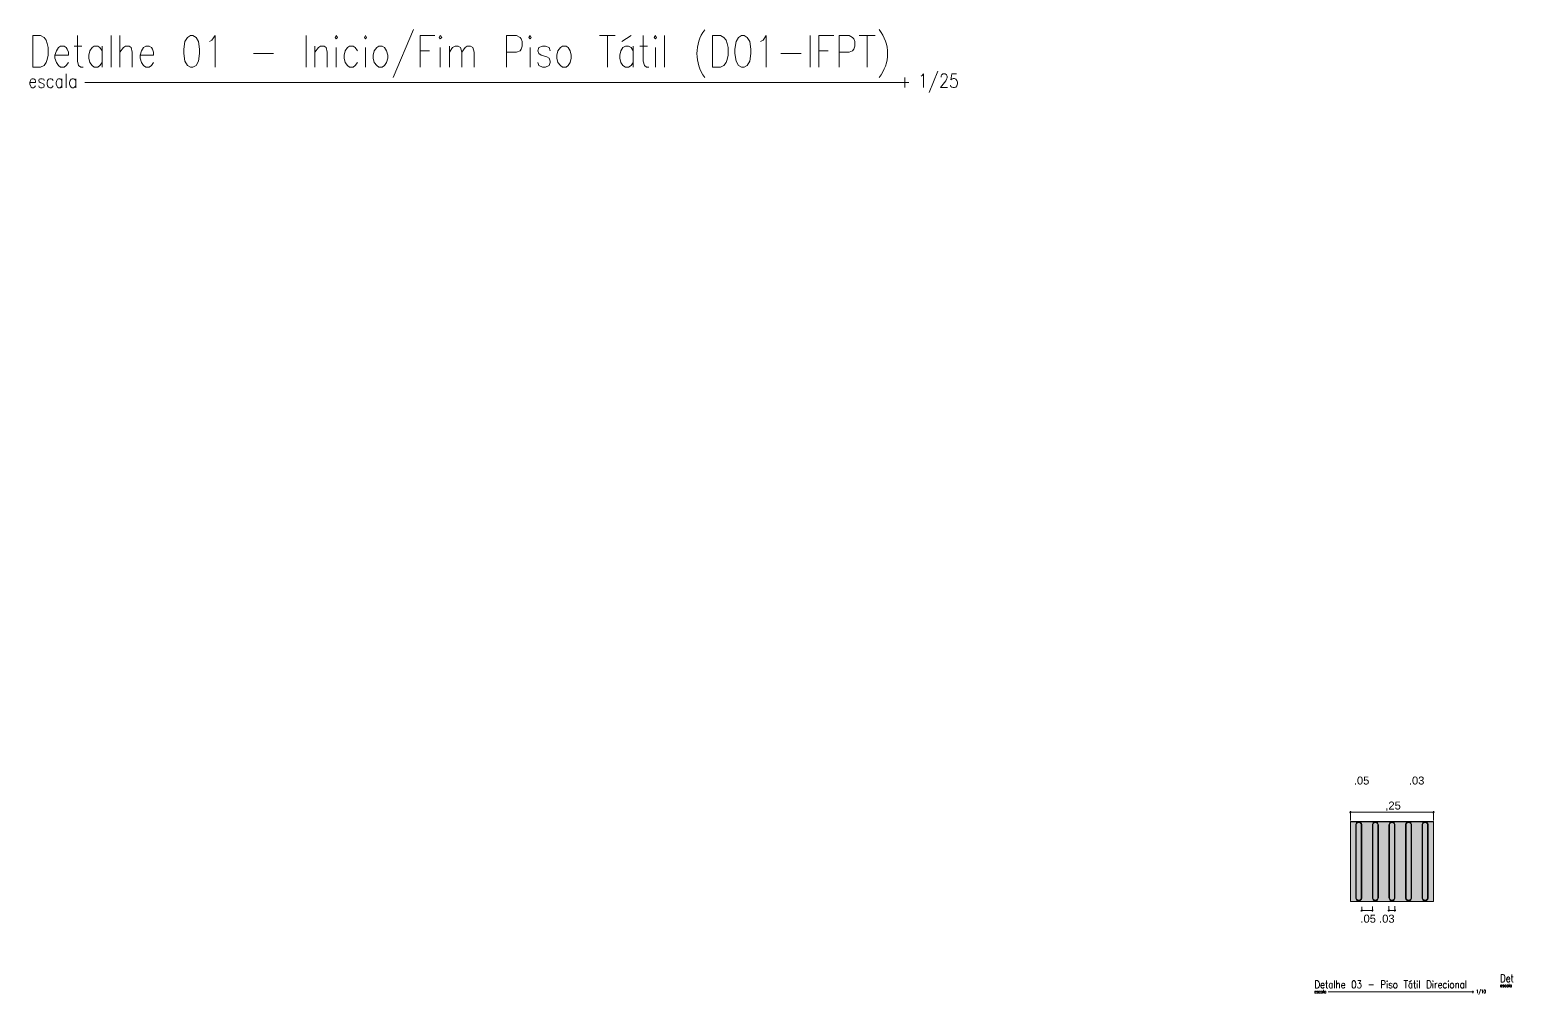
# Model space of a CAD drawing. Extents: x 3377 to 3790, y 1673 to 1846.
# Drawn here: x 3780.738 to 3785.208, y 1747.994 to 1750.902 of the extents above; entities that cross this region are included whole.
import ezdxf

# ---------------------------------------------------------------- set-up
doc = ezdxf.new("R2010")
doc.units = 0
doc.header["$LTSCALE"] = 2
for name, color, linetype in [('PDF13_0', 7, 'Continuous'), ('PDF13_A_Prancha', 7, 'Continuous'), ('PDF13_Text', 7, 'Continuous')]:
    doc.layers.add(name, color=color, linetype=linetype)
doc.layers.add('PDF13_A_Piso_Tatil', color=7, linetype='Continuous', true_color=0xffff93)
doc.styles.add('PDF Arial', font='arial.ttf')

msp = doc.modelspace()

# ---------------------------------------------------------------- linework, layer by layer
msp.add_line((3784.7168, 1748.5152), (3784.9668, 1748.5152))
at = {"layer": 'PDF13_0', "lineweight": 0}
for points in [[(3784.7138, 1748.5425), (3784.9699, 1748.5425)], [(3784.7168, 1748.518), (3784.7168, 1748.5456)], [(3784.9668, 1748.518), (3784.9668, 1748.5456)], [(3784.7327, 1748.2849), (3784.7327, 1748.5042)], [(3784.7342, 1748.5045), (3784.7342, 1748.2849)], [(3784.7492, 1748.2846), (3784.7492, 1748.5045)], [(3784.7508, 1748.5045), (3784.7508, 1748.2846)], [(3784.7829, 1748.2849), (3784.7829, 1748.5042)], [(3784.7995, 1748.2846), (3784.7995, 1748.5045)], [(3784.801, 1748.5045), (3784.801, 1748.2846)], [(3784.8329, 1748.2849), (3784.8329, 1748.5042)], [(3784.8495, 1748.2846), (3784.8495, 1748.5045)], [(3784.851, 1748.5045), (3784.851, 1748.2846)], [(3784.8829, 1748.2849), (3784.8829, 1748.5042)], [(3784.8995, 1748.2846), (3784.8995, 1748.5045)], [(3784.901, 1748.5045), (3784.901, 1748.2846)], [(3784.9329, 1748.2849), (3784.9329, 1748.5042)], [(3784.9495, 1748.2846), (3784.9495, 1748.5045)], [(3784.951, 1748.5045), (3784.951, 1748.2846)], [(3784.7508, 1748.2576), (3784.7508, 1748.2435)], [(3784.7829, 1748.2581), (3784.7829, 1748.2435)], [(3784.8329, 1748.2596), (3784.8329, 1748.2435)], [(3784.851, 1748.2596), (3784.851, 1748.2435)], [(3784.7477, 1748.2466), (3784.7857, 1748.2466)], [(3784.8299, 1748.2466), (3784.8541, 1748.2466)]]:
    msp.add_lwpolyline(points, dxfattribs=at)
msp.add_lwpolyline([(3784.7168, 1748.2739), (3784.9668, 1748.2739), (3784.9668, 1748.5152), (3784.7168, 1748.5152)], close=True, dxfattribs=at)
for points in [[(3784.7995, 1748.5046, 1.012202), (3784.7844, 1748.5045), (3784.7844, 1748.2849, 1.012202), (3784.7995, 1748.2847)], [(3784.8495, 1748.5046, 1.012202), (3784.8344, 1748.5045), (3784.8344, 1748.2849, 1.012202), (3784.8495, 1748.2847)], [(3784.8995, 1748.5046, 1.012202), (3784.8844, 1748.5045), (3784.8844, 1748.2849, 1.012202), (3784.8995, 1748.2847)], [(3784.9495, 1748.5046, 1.012202), (3784.9344, 1748.5045), (3784.9344, 1748.2849, 1.012202), (3784.9495, 1748.2847)]]:
    msp.add_lwpolyline(points, format="xyb", dxfattribs=at)
for centre, radius, start, end in [((3784.742, 1748.5046), 0.00906, 359.989, 181.3843), ((3784.742, 1748.5046), 0.00753, 359.9835, 181.3733), ((3784.792, 1748.5046), 0.00906, 359.989, 181.3843), ((3784.842, 1748.5046), 0.00906, 359.989, 181.3843), ((3784.892, 1748.5046), 0.00906, 359.989, 181.3843), ((3784.942, 1748.5046), 0.00906, 359.989, 181.3843), ((3784.742, 1748.2847), 0.00906, 178.6267, 0.0165), ((3784.742, 1748.2847), 0.00753, 178.6267, 0.0165), ((3784.792, 1748.2847), 0.00906, 178.6267, 0.0165), ((3784.842, 1748.2847), 0.00906, 178.6267, 0.0165), ((3784.892, 1748.2847), 0.00906, 178.6267, 0.0165), ((3784.942, 1748.2847), 0.00906, 178.6267, 0.0165)]:
    msp.add_arc(centre, radius, start, end, dxfattribs=at)
at = {"layer": 'PDF13_0', "transparency": 33554559}
for points in [[(3784.7194, 1748.5458), (3784.714, 1748.5392), (3784.7135, 1748.5397)], [(3784.7202, 1748.5451), (3784.7194, 1748.5458), (3784.714, 1748.5392)], [(3784.9635, 1748.5397), (3784.9643, 1748.5392), (3784.9697, 1748.5458)], [(3784.9643, 1748.5392), (3784.9697, 1748.5458), (3784.9702, 1748.5451)], [(3784.7536, 1748.2499), (3784.7482, 1748.2433), (3784.7475, 1748.2438)], [(3784.7541, 1748.2494), (3784.7536, 1748.2499), (3784.7482, 1748.2433)], [(3784.7796, 1748.2438), (3784.7801, 1748.2433), (3784.7855, 1748.2499)], [(3784.7801, 1748.2433), (3784.7855, 1748.2499), (3784.7862, 1748.2494)], [(3784.8355, 1748.2499), (3784.8301, 1748.2433), (3784.8296, 1748.2438)], [(3784.8362, 1748.2494), (3784.8355, 1748.2499), (3784.8301, 1748.2433)], [(3784.8477, 1748.2438), (3784.8482, 1748.2433), (3784.8536, 1748.2499)], [(3784.8482, 1748.2433), (3784.8536, 1748.2499), (3784.8543, 1748.2494)]]:
    msp.add_solid(points, dxfattribs=at)
at = {"layer": 'PDF13_A_Piso_Tatil', "color": 51, "true_color": 0xffffa3, "transparency": 33554559}
for points in [[(3784.9668, 1748.5152), (3784.7168, 1748.5152), (3784.9668, 1748.2739)], [(3784.7168, 1748.5152), (3784.9668, 1748.2739), (3784.7168, 1748.2739)]]:
    msp.add_solid(points, dxfattribs=at)
at = {"layer": 'PDF13_A_Prancha', "color": 1, "lineweight": 0}
for points in [[(3781.8944, 1750.9018), (3781.833, 1750.7579)], [(3780.8139, 1750.8246), (3780.8552, 1750.8246), (3780.8552, 1750.8341), (3780.851, 1750.8425), (3780.8478, 1750.8478), (3780.8415, 1750.8521), (3780.8309, 1750.8521), (3780.8245, 1750.8478), (3780.8182, 1750.8383), (3780.8139, 1750.8246), (3780.8139, 1750.8161), (3780.8182, 1750.8023), (3780.8245, 1750.7939), (3780.8309, 1750.7886), (3780.8415, 1750.7886), (3780.8478, 1750.7939), (3780.8552, 1750.8023)], [(3780.8722, 1750.8521), (3780.8954, 1750.8521)], [(3780.8817, 1750.8838), (3780.8817, 1750.8066), (3780.8848, 1750.7939), (3780.8923, 1750.7886), (3780.8986, 1750.7886)], [(3780.9557, 1750.8383), (3780.9494, 1750.8478), (3780.943, 1750.8521), (3780.9325, 1750.8521), (3780.9261, 1750.8478), (3780.9187, 1750.8383), (3780.9155, 1750.8246), (3780.9155, 1750.8161), (3780.9187, 1750.8023), (3780.9261, 1750.7939), (3780.9325, 1750.7886), (3780.943, 1750.7886), (3780.9494, 1750.7939), (3780.9557, 1750.8023)], [(3780.9557, 1750.8521), (3780.9557, 1750.7886)], [(3780.9833, 1750.8838), (3780.9833, 1750.7886)], [(3781.0097, 1750.8838), (3781.0097, 1750.7886)], [(3781.0097, 1750.8341), (3781.0203, 1750.8478), (3781.0266, 1750.8521), (3781.0372, 1750.8521), (3781.0436, 1750.8478), (3781.0468, 1750.8341), (3781.0468, 1750.7886)], [(3781.0711, 1750.8246), (3781.1113, 1750.8246), (3781.1113, 1750.8341), (3781.1081, 1750.8425), (3781.105, 1750.8478), (3781.0975, 1750.8521), (3781.088, 1750.8521), (3781.0806, 1750.8478), (3781.0743, 1750.8383), (3781.0711, 1750.8246), (3781.0711, 1750.8161), (3781.0743, 1750.8023), (3781.0806, 1750.7939), (3781.088, 1750.7886), (3781.0975, 1750.7886), (3781.105, 1750.7939), (3781.1113, 1750.8023)], [(3781.2796, 1750.8658), (3781.287, 1750.8701), (3781.2965, 1750.8838), (3781.2965, 1750.7886)], [(3781.5706, 1750.8838), (3781.5706, 1750.7886)], [(3781.597, 1750.8521), (3781.597, 1750.7886)], [(3781.597, 1750.8341), (3781.6076, 1750.8478), (3781.6139, 1750.8521), (3781.6245, 1750.8521), (3781.6309, 1750.8478), (3781.6341, 1750.8341), (3781.6341, 1750.7886)], [(3781.6616, 1750.8478), (3781.6616, 1750.7886)], [(3781.7251, 1750.8383), (3781.7187, 1750.8478), (3781.7124, 1750.8521), (3781.7018, 1750.8521), (3781.6954, 1750.8478), (3781.688, 1750.8383), (3781.6848, 1750.8246), (3781.6848, 1750.8161), (3781.688, 1750.8023), (3781.6954, 1750.7939), (3781.7018, 1750.7886), (3781.7124, 1750.7886), (3781.7187, 1750.7939), (3781.7251, 1750.8023)], [(3781.7494, 1750.8478), (3781.7494, 1750.7886)], [(3781.9145, 1750.7886), (3781.9145, 1750.8838), (3781.9579, 1750.8838)], [(3781.9748, 1750.8478), (3781.9748, 1750.7886)], [(3782.0023, 1750.8521), (3782.0023, 1750.7886)], [(3782.0023, 1750.8341), (3782.0118, 1750.8478), (3782.0192, 1750.8521), (3782.0288, 1750.8521), (3782.0362, 1750.8478), (3782.0393, 1750.8341), (3782.0393, 1750.7886)], [(3782.0393, 1750.8341), (3782.0499, 1750.8478), (3782.0563, 1750.8521), (3782.0658, 1750.8521), (3782.0732, 1750.8478), (3782.0764, 1750.8341), (3782.0764, 1750.7886)], [(3782.1748, 1750.7886), (3782.1748, 1750.8838), (3782.2044, 1750.8838), (3782.215, 1750.8785), (3782.2182, 1750.8743), (3782.2214, 1750.8658), (3782.2214, 1750.8521), (3782.2182, 1750.8425), (3782.215, 1750.8383), (3782.2044, 1750.8341), (3782.1748, 1750.8341)], [(3782.2457, 1750.8478), (3782.2457, 1750.7886)], [(3782.306, 1750.8383), (3782.3028, 1750.8478), (3782.2923, 1750.8521), (3782.2827, 1750.8521), (3782.2722, 1750.8478), (3782.269, 1750.8383), (3782.2722, 1750.8298), (3782.2785, 1750.8246), (3782.2954, 1750.8203), (3782.3028, 1750.8161), (3782.306, 1750.8066), (3782.306, 1750.8023), (3782.3028, 1750.7939), (3782.2923, 1750.7886), (3782.2827, 1750.7886), (3782.2722, 1750.7939), (3782.269, 1750.8023)], [(3782.4542, 1750.8838), (3782.5018, 1750.8838)], [(3782.4785, 1750.8838), (3782.4785, 1750.7886)], [(3782.5557, 1750.8383), (3782.5494, 1750.8478), (3782.542, 1750.8521), (3782.5325, 1750.8521), (3782.5251, 1750.8478), (3782.5187, 1750.8383), (3782.5155, 1750.8246), (3782.5155, 1750.8161), (3782.5187, 1750.8023), (3782.5251, 1750.7939), (3782.5325, 1750.7886), (3782.542, 1750.7886), (3782.5494, 1750.7939), (3782.5557, 1750.8023)], [(3782.5219, 1750.8658), (3782.5494, 1750.8838)], [(3782.5557, 1750.8521), (3782.5557, 1750.7886)], [(3782.5759, 1750.8521), (3782.5991, 1750.8521)], [(3782.5864, 1750.8838), (3782.5864, 1750.8066), (3782.5896, 1750.7939), (3782.596, 1750.7886), (3782.6034, 1750.7886)], [(3782.6235, 1750.8478), (3782.6235, 1750.7886)], [(3782.6499, 1750.8838), (3782.6499, 1750.7886)], [(3782.9399, 1750.8658), (3782.9473, 1750.8701), (3782.9568, 1750.8838), (3782.9568, 1750.7886)], [(3783.0891, 1750.8838), (3783.0891, 1750.7886)], [(3783.1155, 1750.7886), (3783.1155, 1750.8838), (3783.16, 1750.8838)], [(3783.1769, 1750.7886), (3783.1769, 1750.8838), (3783.2065, 1750.8838), (3783.2171, 1750.8785), (3783.2203, 1750.8743), (3783.2235, 1750.8658), (3783.2235, 1750.8521), (3783.2203, 1750.8425), (3783.2171, 1750.8383), (3783.2065, 1750.8341), (3783.1769, 1750.8341)], [(3783.2372, 1750.8838), (3783.2848, 1750.8838)], [(3783.2605, 1750.8838), (3783.2605, 1750.7886)], [(3781.4118, 1750.8298), (3781.4722, 1750.8298)], [(3781.9145, 1750.8383), (3781.942, 1750.8383)], [(3783.0013, 1750.8298), (3783.0616, 1750.8298)], [(3783.1155, 1750.8383), (3783.143, 1750.8383)], [(3780.7378, 1750.742), (3780.7557, 1750.742), (3780.7557, 1750.7462), (3780.7547, 1750.7505), (3780.7526, 1750.7526), (3780.7494, 1750.7537), (3780.7452, 1750.7537), (3780.742, 1750.7526), (3780.7399, 1750.7484), (3780.7378, 1750.742), (3780.7378, 1750.7378), (3780.7399, 1750.7325), (3780.742, 1750.7283), (3780.7452, 1750.7261), (3780.7494, 1750.7261), (3780.7526, 1750.7283), (3780.7557, 1750.7325)], [(3780.7811, 1750.7484), (3780.7801, 1750.7526), (3780.7759, 1750.7537), (3780.7706, 1750.7537), (3780.7663, 1750.7526), (3780.7653, 1750.7484), (3780.7663, 1750.7441), (3780.7695, 1750.742), (3780.7769, 1750.7399), (3780.7801, 1750.7378), (3780.7811, 1750.7346), (3780.7811, 1750.7325), (3780.7801, 1750.7283), (3780.7759, 1750.7261), (3780.7706, 1750.7261), (3780.7663, 1750.7283), (3780.7653, 1750.7325)], [(3780.8087, 1750.7484), (3780.8055, 1750.7526), (3780.8023, 1750.7537), (3780.7981, 1750.7537), (3780.7949, 1750.7526), (3780.7917, 1750.7484), (3780.7907, 1750.742), (3780.7907, 1750.7378), (3780.7917, 1750.7325), (3780.7949, 1750.7283), (3780.7981, 1750.7261), (3780.8023, 1750.7261), (3780.8055, 1750.7283), (3780.8087, 1750.7325)], [(3780.8351, 1750.7484), (3780.8319, 1750.7526), (3780.8298, 1750.7537), (3780.8245, 1750.7537), (3780.8214, 1750.7526), (3780.8192, 1750.7484), (3780.8171, 1750.742), (3780.8171, 1750.7378), (3780.8192, 1750.7325), (3780.8214, 1750.7283), (3780.8245, 1750.7261), (3780.8298, 1750.7261), (3780.8319, 1750.7283), (3780.8351, 1750.7325)], [(3780.8351, 1750.7537), (3780.8351, 1750.7261)], [(3780.8478, 1750.7685), (3780.8478, 1750.7261)], [(3780.8764, 1750.7484), (3780.8732, 1750.7526), (3780.87, 1750.7537), (3780.8658, 1750.7537), (3780.8626, 1750.7526), (3780.8595, 1750.7484), (3780.8573, 1750.742), (3780.8573, 1750.7378), (3780.8595, 1750.7325), (3780.8626, 1750.7283), (3780.8658, 1750.7261), (3780.87, 1750.7261), (3780.8732, 1750.7283), (3780.8764, 1750.7325)], [(3780.8764, 1750.7537), (3780.8764, 1750.7261)], [(3783.3748, 1750.7579), (3783.3748, 1750.7272)], [(3783.4235, 1750.7611), (3783.4266, 1750.7632), (3783.4309, 1750.7685), (3783.4309, 1750.7272)], [(3783.4743, 1750.7769), (3783.4478, 1750.7124)], [(3783.4838, 1750.7589), (3783.4838, 1750.7611), (3783.4848, 1750.7653), (3783.487, 1750.7664), (3783.4891, 1750.7685), (3783.4954, 1750.7685), (3783.4986, 1750.7664), (3783.4997, 1750.7653), (3783.5018, 1750.7611), (3783.5018, 1750.7568), (3783.4997, 1750.7526), (3783.4975, 1750.7473), (3783.4817, 1750.7272), (3783.5028, 1750.7272)], [(3783.5304, 1750.7685), (3783.5155, 1750.7685), (3783.5134, 1750.7505), (3783.5155, 1750.7526), (3783.5198, 1750.7547), (3783.524, 1750.7547), (3783.5282, 1750.7526), (3783.5314, 1750.7484), (3783.5335, 1750.7431), (3783.5335, 1750.7388), (3783.5314, 1750.7325), (3783.5282, 1750.7283), (3783.524, 1750.7272), (3783.5198, 1750.7272), (3783.5155, 1750.7283), (3783.5134, 1750.7304), (3783.5124, 1750.7346)], [(3780.9039, 1750.742), (3783.3864, 1750.742)], [(3784.6281, 1748.0207), (3784.6378, 1748.0207), (3784.6378, 1748.023), (3784.637, 1748.0251), (3784.6362, 1748.0263), (3784.6344, 1748.0273), (3784.6322, 1748.0273), (3784.6306, 1748.0263), (3784.6288, 1748.024), (3784.6281, 1748.0207), (3784.6281, 1748.0187), (3784.6288, 1748.0154), (3784.6306, 1748.0133), (3784.6322, 1748.012), (3784.6344, 1748.012), (3784.6362, 1748.0133), (3784.6378, 1748.0154)], [(3784.6418, 1748.0273), (3784.6475, 1748.0273)], [(3784.6444, 1748.035), (3784.6444, 1748.0164), (3784.6452, 1748.0133), (3784.6467, 1748.012), (3784.6485, 1748.012)], [(3784.6623, 1748.024), (3784.6605, 1748.0263), (3784.6589, 1748.0273), (3784.6566, 1748.0273), (3784.6549, 1748.0263), (3784.6533, 1748.024), (3784.6526, 1748.0207), (3784.6526, 1748.0187), (3784.6533, 1748.0154), (3784.6549, 1748.0133), (3784.6566, 1748.012), (3784.6589, 1748.012), (3784.6605, 1748.0133), (3784.6623, 1748.0154)], [(3784.6623, 1748.0273), (3784.6623, 1748.012)], [(3784.6686, 1748.035), (3784.6686, 1748.012)], [(3784.6753, 1748.035), (3784.6753, 1748.012)], [(3784.6753, 1748.023), (3784.6776, 1748.0263), (3784.6793, 1748.0273), (3784.6816, 1748.0273), (3784.6834, 1748.0263), (3784.6842, 1748.023), (3784.6842, 1748.012)], [(3784.6898, 1748.0207), (3784.6998, 1748.0207), (3784.6998, 1748.023), (3784.6987, 1748.0251), (3784.698, 1748.0263), (3784.6964, 1748.0273), (3784.6939, 1748.0273), (3784.6924, 1748.0263), (3784.6906, 1748.024), (3784.6898, 1748.0207), (3784.6898, 1748.0187), (3784.6906, 1748.0154), (3784.6924, 1748.0133), (3784.6939, 1748.012), (3784.6964, 1748.012), (3784.698, 1748.0133), (3784.6998, 1748.0154)], [(3784.7396, 1748.035), (3784.7485, 1748.035), (3784.7436, 1748.0263), (3784.7459, 1748.0263), (3784.7477, 1748.0251), (3784.7485, 1748.024), (3784.7492, 1748.0207), (3784.7492, 1748.0187), (3784.7485, 1748.0154), (3784.7469, 1748.0133), (3784.7444, 1748.012), (3784.7418, 1748.012), (3784.7396, 1748.0133), (3784.7388, 1748.0143), (3784.7378, 1748.0164)], [(3784.8102, 1748.012), (3784.8102, 1748.035), (3784.8176, 1748.035), (3784.8202, 1748.0337), (3784.8209, 1748.0327), (3784.8217, 1748.0307), (3784.8217, 1748.0273), (3784.8209, 1748.0251), (3784.8202, 1748.024), (3784.8176, 1748.023), (3784.8102, 1748.023)], [(3784.8273, 1748.0263), (3784.8273, 1748.012)], [(3784.8421, 1748.024), (3784.8411, 1748.0263), (3784.8388, 1748.0273), (3784.8362, 1748.0273), (3784.8339, 1748.0263), (3784.8332, 1748.024), (3784.8339, 1748.022), (3784.8355, 1748.0207), (3784.8396, 1748.0197), (3784.8411, 1748.0187), (3784.8421, 1748.0164), (3784.8421, 1748.0154), (3784.8411, 1748.0133), (3784.8388, 1748.012), (3784.8362, 1748.012), (3784.8339, 1748.0133), (3784.8332, 1748.0154)], [(3784.8778, 1748.035), (3784.8893, 1748.035)], [(3784.8834, 1748.035), (3784.8834, 1748.012)], [(3784.9023, 1748.024), (3784.9005, 1748.0263), (3784.899, 1748.0273), (3784.8964, 1748.0273), (3784.8949, 1748.0263), (3784.8934, 1748.024), (3784.8924, 1748.0207), (3784.8924, 1748.0187), (3784.8934, 1748.0154), (3784.8949, 1748.0133), (3784.8964, 1748.012), (3784.899, 1748.012), (3784.9005, 1748.0133), (3784.9023, 1748.0154)], [(3784.8941, 1748.0307), (3784.9005, 1748.035)], [(3784.9023, 1748.0273), (3784.9023, 1748.012)], [(3784.9072, 1748.0273), (3784.9128, 1748.0273)], [(3784.9094, 1748.035), (3784.9094, 1748.0164), (3784.9105, 1748.0133), (3784.912, 1748.012), (3784.9135, 1748.012)], [(3784.9184, 1748.0263), (3784.9184, 1748.012)], [(3784.925, 1748.035), (3784.925, 1748.012)], [(3784.9656, 1748.0263), (3784.9656, 1748.012)], [(3784.9722, 1748.0273), (3784.9722, 1748.012)], [(3784.9722, 1748.0207), (3784.973, 1748.024), (3784.9745, 1748.0263), (3784.9763, 1748.0273), (3784.9786, 1748.0273)], [(3784.9819, 1748.0207), (3784.9916, 1748.0207), (3784.9916, 1748.023), (3784.9908, 1748.0251), (3784.9901, 1748.0263), (3784.9885, 1748.0273), (3784.986, 1748.0273), (3784.9844, 1748.0263), (3784.9827, 1748.024), (3784.9819, 1748.0207), (3784.9819, 1748.0187), (3784.9827, 1748.0154), (3784.9844, 1748.0133), (3784.986, 1748.012), (3784.9885, 1748.012), (3784.9901, 1748.0133), (3784.9916, 1748.0154)], [(3785.0064, 1748.024), (3785.0046, 1748.0263), (3785.0031, 1748.0273), (3785.0005, 1748.0273), (3784.999, 1748.0263), (3784.9975, 1748.024), (3784.9967, 1748.0207), (3784.9967, 1748.0187), (3784.9975, 1748.0154), (3784.999, 1748.0133), (3785.0005, 1748.012), (3785.0031, 1748.012), (3785.0046, 1748.0133), (3785.0064, 1748.0154)], [(3785.012, 1748.0263), (3785.012, 1748.012)], [(3785.0339, 1748.0273), (3785.0339, 1748.012)], [(3785.0339, 1748.023), (3785.0365, 1748.0263), (3785.038, 1748.0273), (3785.0406, 1748.0273), (3785.0421, 1748.0263), (3785.0429, 1748.023), (3785.0429, 1748.012)], [(3785.0584, 1748.024), (3785.0569, 1748.0263), (3785.0551, 1748.0273), (3785.0528, 1748.0273), (3785.051, 1748.0263), (3785.0495, 1748.024), (3785.0487, 1748.0207), (3785.0487, 1748.0187), (3785.0495, 1748.0154), (3785.051, 1748.0133), (3785.0528, 1748.012), (3785.0551, 1748.012), (3785.0569, 1748.0133), (3785.0584, 1748.0154)], [(3785.0584, 1748.0273), (3785.0584, 1748.012)], [(3785.0648, 1748.035), (3785.0648, 1748.012)], [(3785.1872, 1748.0394), (3785.1969, 1748.0394), (3785.1969, 1748.0417), (3785.1961, 1748.0438), (3785.1954, 1748.0448), (3785.1938, 1748.0461), (3785.1913, 1748.0461), (3785.1898, 1748.0448), (3785.188, 1748.0427), (3785.1872, 1748.0394), (3785.1872, 1748.0374), (3785.188, 1748.0341), (3785.1898, 1748.0318), (3785.1913, 1748.0308), (3785.1938, 1748.0308), (3785.1954, 1748.0318), (3785.1969, 1748.0341)], [(3785.201, 1748.0461), (3785.2068, 1748.0461)], [(3785.2035, 1748.0535), (3785.2035, 1748.0351), (3785.2043, 1748.0318), (3785.2058, 1748.0308), (3785.2076, 1748.0308)], [(3784.6097, 1748.0008), (3784.614, 1748.0008), (3784.614, 1748.0018), (3784.6135, 1748.0029), (3784.6133, 1748.0034), (3784.6125, 1748.0036), (3784.6115, 1748.0036), (3784.6107, 1748.0034), (3784.61, 1748.0023), (3784.6097, 1748.0008), (3784.6097, 1747.9998), (3784.61, 1747.9985), (3784.6107, 1747.9975), (3784.6115, 1747.997), (3784.6125, 1747.997), (3784.6133, 1747.9975), (3784.614, 1747.9985)], [(3784.6202, 1748.0023), (3784.6197, 1748.0034), (3784.6186, 1748.0036), (3784.6176, 1748.0036), (3784.6166, 1748.0034), (3784.6161, 1748.0023), (3784.6166, 1748.0013), (3784.6171, 1748.0008), (3784.6191, 1748.0003), (3784.6197, 1747.9998), (3784.6202, 1747.999), (3784.6202, 1747.9985), (3784.6197, 1747.9975), (3784.6186, 1747.997), (3784.6176, 1747.997), (3784.6166, 1747.9975), (3784.6161, 1747.9985)], [(3784.6265, 1748.0023), (3784.6258, 1748.0034), (3784.6253, 1748.0036), (3784.624, 1748.0036), (3784.6235, 1748.0034), (3784.6227, 1748.0023), (3784.6222, 1748.0008), (3784.6222, 1747.9998), (3784.6227, 1747.9985), (3784.6235, 1747.9975), (3784.624, 1747.997), (3784.6253, 1747.997), (3784.6258, 1747.9975), (3784.6265, 1747.9985)], [(3784.6332, 1748.0023), (3784.6324, 1748.0034), (3784.6316, 1748.0036), (3784.6306, 1748.0036), (3784.6299, 1748.0034), (3784.6291, 1748.0023), (3784.6288, 1748.0008), (3784.6288, 1747.9998), (3784.6291, 1747.9985), (3784.6299, 1747.9975), (3784.6306, 1747.997), (3784.6316, 1747.997), (3784.6324, 1747.9975), (3784.6332, 1747.9985)], [(3784.6332, 1748.0036), (3784.6332, 1747.997)], [(3784.636, 1748.0072), (3784.636, 1747.997)], [(3784.6429, 1748.0023), (3784.6421, 1748.0034), (3784.6413, 1748.0036), (3784.6403, 1748.0036), (3784.6396, 1748.0034), (3784.6388, 1748.0023), (3784.6385, 1748.0008), (3784.6385, 1747.9998), (3784.6388, 1747.9985), (3784.6396, 1747.9975), (3784.6403, 1747.997), (3784.6413, 1747.997), (3784.6421, 1747.9975), (3784.6429, 1747.9985)], [(3784.6429, 1748.0036), (3784.6429, 1747.997)], [(3784.6495, 1748.0008), (3785.0888, 1748.0008)], [(3784.7719, 1748.022), (3784.7867, 1748.022)], [(3785.086, 1748.0046), (3785.086, 1747.9972)], [(3785.0977, 1748.0054), (3785.0985, 1748.0059), (3785.0995, 1748.0072), (3785.0995, 1747.9972)], [(3785.11, 1748.0092), (3785.1036, 1747.9937)], [(3785.1128, 1748.0054), (3785.1135, 1748.0059), (3785.1148, 1748.0072), (3785.1148, 1747.9972)], [(3785.1688, 1748.0195), (3785.1732, 1748.0195), (3785.1732, 1748.0206), (3785.1727, 1748.0213), (3785.1724, 1748.0218), (3785.1716, 1748.0223), (3785.1706, 1748.0223), (3785.1699, 1748.0218), (3785.1691, 1748.0208), (3785.1688, 1748.0195), (3785.1688, 1748.0185), (3785.1691, 1748.017), (3785.1699, 1748.0162), (3785.1706, 1748.0157), (3785.1716, 1748.0157), (3785.1724, 1748.0162), (3785.1732, 1748.017)], [(3785.1793, 1748.0208), (3785.1788, 1748.0218), (3785.1778, 1748.0223), (3785.1767, 1748.0223), (3785.1757, 1748.0218), (3785.1752, 1748.0208), (3785.1757, 1748.02), (3785.1762, 1748.0195), (3785.1783, 1748.019), (3785.1788, 1748.0185), (3785.1793, 1748.0175), (3785.1793, 1748.017), (3785.1788, 1748.0162), (3785.1778, 1748.0157), (3785.1767, 1748.0157), (3785.1757, 1748.0162), (3785.1752, 1748.017)], [(3785.1857, 1748.0208), (3785.1849, 1748.0218), (3785.1844, 1748.0223), (3785.1831, 1748.0223), (3785.1826, 1748.0218), (3785.1818, 1748.0208), (3785.1813, 1748.0195), (3785.1813, 1748.0185), (3785.1818, 1748.017), (3785.1826, 1748.0162), (3785.1831, 1748.0157), (3785.1844, 1748.0157), (3785.1849, 1748.0162), (3785.1857, 1748.017)], [(3785.1923, 1748.0208), (3785.1915, 1748.0218), (3785.1908, 1748.0223), (3785.1898, 1748.0223), (3785.189, 1748.0218), (3785.1882, 1748.0208), (3785.188, 1748.0195), (3785.188, 1748.0185), (3785.1882, 1748.017), (3785.189, 1748.0162), (3785.1898, 1748.0157), (3785.1908, 1748.0157), (3785.1915, 1748.0162), (3785.1923, 1748.017)], [(3785.1923, 1748.0223), (3785.1923, 1748.0157)], [(3785.1951, 1748.0257), (3785.1951, 1748.0157)], [(3785.202, 1748.0208), (3785.2012, 1748.0218), (3785.2005, 1748.0223), (3785.1995, 1748.0223), (3785.1987, 1748.0218), (3785.1982, 1748.0208), (3785.1977, 1748.0195), (3785.1977, 1748.0185), (3785.1982, 1748.017), (3785.1987, 1748.0162), (3785.1995, 1748.0157), (3785.2005, 1748.0157), (3785.2012, 1748.0162), (3785.202, 1748.017)], [(3785.202, 1748.0223), (3785.202, 1748.0157)]]:
    msp.add_lwpolyline(points, dxfattribs=at)
for points in [[(3780.7473, 1750.7886), (3780.7473, 1750.8838), (3780.7706, 1750.8838), (3780.7811, 1750.8785), (3780.7875, 1750.8701), (3780.7907, 1750.8605), (3780.7938, 1750.8478), (3780.7938, 1750.8246), (3780.7907, 1750.8119), (3780.7875, 1750.8023), (3780.7811, 1750.7939), (3780.7706, 1750.7886)], [(3781.2224, 1750.8838), (3781.2129, 1750.8785), (3781.2055, 1750.8658), (3781.2023, 1750.8425), (3781.2023, 1750.8298), (3781.2055, 1750.8066), (3781.2129, 1750.7939), (3781.2224, 1750.7886), (3781.2298, 1750.7886), (3781.2393, 1750.7939), (3781.2468, 1750.8066), (3781.2499, 1750.8298), (3781.2499, 1750.8425), (3781.2468, 1750.8658), (3781.2393, 1750.8785), (3781.2298, 1750.8838)], [(3781.6584, 1750.8785), (3781.6616, 1750.8743), (3781.6647, 1750.8785), (3781.6616, 1750.8838)], [(3781.7462, 1750.8785), (3781.7494, 1750.8743), (3781.7526, 1750.8785), (3781.7494, 1750.8838)], [(3781.7896, 1750.8521), (3781.7833, 1750.8478), (3781.7759, 1750.8383), (3781.7727, 1750.8246), (3781.7727, 1750.8161), (3781.7759, 1750.8023), (3781.7833, 1750.7939), (3781.7896, 1750.7886), (3781.8002, 1750.7886), (3781.8065, 1750.7939), (3781.8129, 1750.8023), (3781.8171, 1750.8161), (3781.8171, 1750.8246), (3781.8129, 1750.8383), (3781.8065, 1750.8478), (3781.8002, 1750.8521)], [(3781.9716, 1750.8785), (3781.9748, 1750.8743), (3781.979, 1750.8785), (3781.9748, 1750.8838)], [(3782.2415, 1750.8785), (3782.2457, 1750.8743), (3782.2489, 1750.8785), (3782.2457, 1750.8838)], [(3782.343, 1750.8521), (3782.3367, 1750.8478), (3782.3293, 1750.8383), (3782.3261, 1750.8246), (3782.3261, 1750.8161), (3782.3293, 1750.8023), (3782.3367, 1750.7939), (3782.343, 1750.7886), (3782.3536, 1750.7886), (3782.36, 1750.7939), (3782.3663, 1750.8023), (3782.3695, 1750.8161), (3782.3695, 1750.8246), (3782.3663, 1750.8383), (3782.36, 1750.8478), (3782.3536, 1750.8521)], [(3782.6192, 1750.8785), (3782.6235, 1750.8743), (3782.6266, 1750.8785), (3782.6235, 1750.8838)], [(3782.7949, 1750.7886), (3782.7949, 1750.8838), (3782.8192, 1750.8838), (3782.8288, 1750.8785), (3782.8362, 1750.8701), (3782.8393, 1750.8605), (3782.8425, 1750.8478), (3782.8425, 1750.8246), (3782.8393, 1750.8119), (3782.8362, 1750.8023), (3782.8288, 1750.7939), (3782.8192, 1750.7886)], [(3782.8827, 1750.8838), (3782.8732, 1750.8785), (3782.8658, 1750.8658), (3782.8626, 1750.8425), (3782.8626, 1750.8298), (3782.8658, 1750.8066), (3782.8732, 1750.7939), (3782.8827, 1750.7886), (3782.8901, 1750.7886), (3782.8997, 1750.7939), (3782.9071, 1750.8066), (3782.9102, 1750.8298), (3782.9102, 1750.8425), (3782.9071, 1750.8658), (3782.8997, 1750.8785), (3782.8901, 1750.8838)], [(3784.6117, 1748.012), (3784.6117, 1748.035), (3784.6174, 1748.035), (3784.6199, 1748.0337), (3784.6214, 1748.0317), (3784.6225, 1748.0294), (3784.6232, 1748.0263), (3784.6232, 1748.0207), (3784.6225, 1748.0177), (3784.6214, 1748.0154), (3784.6199, 1748.0133), (3784.6174, 1748.012)], [(3784.7265, 1748.035), (3784.724, 1748.0337), (3784.7225, 1748.0307), (3784.7217, 1748.0251), (3784.7217, 1748.022), (3784.7225, 1748.0164), (3784.724, 1748.0133), (3784.7265, 1748.012), (3784.7281, 1748.012), (3784.7306, 1748.0133), (3784.7322, 1748.0164), (3784.7329, 1748.022), (3784.7329, 1748.0251), (3784.7322, 1748.0307), (3784.7306, 1748.0337), (3784.7281, 1748.035)], [(3784.8265, 1748.0337), (3784.8273, 1748.0327), (3784.8281, 1748.0337), (3784.8273, 1748.035)], [(3784.851, 1748.0273), (3784.8492, 1748.0263), (3784.8477, 1748.024), (3784.8469, 1748.0207), (3784.8469, 1748.0187), (3784.8477, 1748.0154), (3784.8492, 1748.0133), (3784.851, 1748.012), (3784.8533, 1748.012), (3784.8551, 1748.0133), (3784.8566, 1748.0154), (3784.8574, 1748.0187), (3784.8574, 1748.0207), (3784.8566, 1748.024), (3784.8551, 1748.0263), (3784.8533, 1748.0273)], [(3784.9176, 1748.0337), (3784.9184, 1748.0327), (3784.9194, 1748.0337), (3784.9184, 1748.035)], [(3784.9485, 1748.012), (3784.9485, 1748.035), (3784.9543, 1748.035), (3784.9566, 1748.0337), (3784.9584, 1748.0317), (3784.9592, 1748.0294), (3784.96, 1748.0263), (3784.96, 1748.0207), (3784.9592, 1748.0177), (3784.9584, 1748.0154), (3784.9566, 1748.0133), (3784.9543, 1748.012)], [(3784.9648, 1748.0337), (3784.9656, 1748.0327), (3784.9666, 1748.0337), (3784.9656, 1748.035)], [(3785.0112, 1748.0337), (3785.012, 1748.0327), (3785.0128, 1748.0337), (3785.012, 1748.035)], [(3785.0217, 1748.0273), (3785.0202, 1748.0263), (3785.0186, 1748.024), (3785.0176, 1748.0207), (3785.0176, 1748.0187), (3785.0186, 1748.0154), (3785.0202, 1748.0133), (3785.0217, 1748.012), (3785.0242, 1748.012), (3785.0258, 1748.0133), (3785.0276, 1748.0154), (3785.0283, 1748.0187), (3785.0283, 1748.0207), (3785.0276, 1748.024), (3785.0258, 1748.0263), (3785.0242, 1748.0273)], [(3785.1709, 1748.0308), (3785.1709, 1748.0535), (3785.1767, 1748.0535), (3785.179, 1748.0524), (3785.1806, 1748.0504), (3785.1816, 1748.0481), (3785.1824, 1748.0448), (3785.1824, 1748.0394), (3785.1816, 1748.0361), (3785.1806, 1748.0341), (3785.179, 1748.0318), (3785.1767, 1748.0308)], [(3785.1212, 1748.0072), (3785.1202, 1748.0067), (3785.1194, 1748.0054), (3785.1191, 1748.0029), (3785.1191, 1748.0016), (3785.1194, 1747.999), (3785.1202, 1747.9975), (3785.1212, 1747.9972), (3785.1219, 1747.9972), (3785.123, 1747.9975), (3785.1237, 1747.999), (3785.124, 1748.0016), (3785.124, 1748.0029), (3785.1237, 1748.0054), (3785.123, 1748.0067), (3785.1219, 1748.0072)]]:
    msp.add_lwpolyline(points, close=True, dxfattribs=at)
for centre, radius, start, end in [((3782.8696, 1750.8298), 0.1216, 143.7194, 216.2806), ((3783.2048, 1750.8298), 0.1174, 322.189, 37.811)]:
    msp.add_arc(centre, radius, start, end, dxfattribs=at)

# ---------------------------------------------------------------- texts
at = {"layer": 'PDF13_Text', "char_height": 0.02411, "attachment_point": 7, "style": 'PDF Arial'}
for s, insert in [('.05', (3784.7271, 1748.6258)), ('.03', (3784.8929, 1748.6258)), (',25', (3784.8219, 1748.5462)), ('.05 .03', (3784.7469, 1748.2094))]:
    msp.add_mtext(s, dxfattribs=dict(at, insert=insert))

doc.saveas('drawing.dxf')
